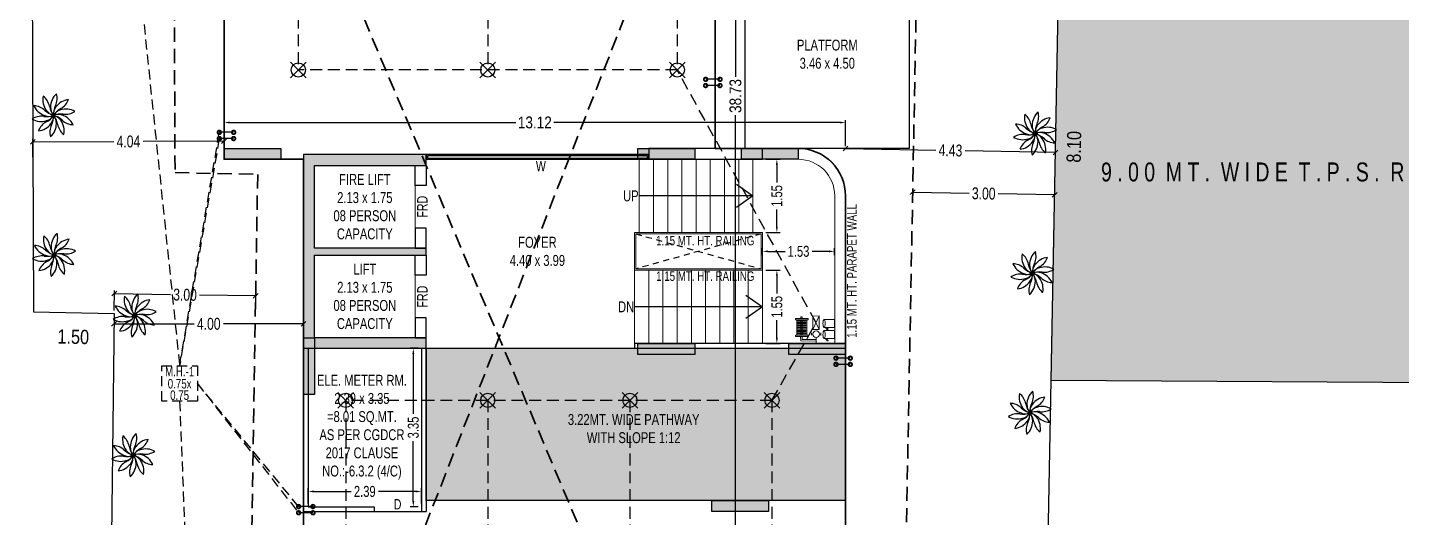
# Model space of a CAD drawing. Header units: millimetres. Extents: x 49 to 419, y 19 to 121.
# Drawn here: x 63.81 to 92.82, y 63.04 to 73.39 of the extents above; entities that cross this region are included whole.
import ezdxf
from ezdxf.enums import TextEntityAlignment as Align

# ---------------------------------------------------------------- set-up
doc = ezdxf.new("R2010")
doc.units = ezdxf.units.MM
doc.header["$MEASUREMENT"] = 0
doc.header["$PDMODE"] = 32
doc.header["$PDSIZE"] = 0.3
doc.linetypes.add('CONTINOUS', pattern=[0])
doc.linetypes.add('HIDDEN', pattern=[0.375, 0.25, -0.125])
for name, color, linetype, lineweight in [('A_BUILT UP', 1, 'Continuous', 35), ('A_DIM', 7, 'Continuous', 25), ('A_DOOR', 34, 'Continuous', 20), ('A_DRAINGE', 1, 'Continuous', 40), ('A_FIRE SYSTEM', 1, 'HIDDEN', 25), ('F.P.LINE', 1, 'Continuous', 30), ('g-ele-01', 7, 'Continuous', 9), ('g-ele-03', 147, 'Continuous', 5), ('g-ele02', 4, 'Continuous', 9), ('g-r.c.c', 5, 'Continuous', 30), ('g-sol250', 250, 'Continuous', 9)]:
    doc.layers.add(name, color=color, linetype=linetype, lineweight=lineweight)
for name, color, linetype in [('A_DUCT', 2, 'HIDDEN'), ('A_MARGIN', 7, 'Continuous'), ('A_RAMP', 7, 'Continuous'), ('A_ROAD', 73, 'Continuous'), ('A_STAIR', 144, 'Continuous'), ('A_TEXT', 7, 'Continuous'), ('A_TEXT C.', 7, 'Continuous'), ('A_Text D&W', 7, 'Continuous'), ('A_TREE', 3, 'Continuous'), ('A_Wall', 7, 'Continuous'), ('A_WINDOW', 5, 'Continuous'), ('COLUM HATCH_BSE', 25, 'Continuous'), ('COLUMN_BSE', 6, 'Continuous'), ('K DIM IN TO IN', 7, 'Continuous')]:
    doc.layers.add(name, color=color, linetype=linetype)
doc.styles.add('AAAAA', font='arial.ttf', dxfattribs={"width": 0.7})
doc.styles.add('AAL', font='simplex.shx')
doc.styles.add('Dinesh', font='swisscl.ttf')
doc.styles.add('ROMAND', font='swissc.ttf')
doc.styles.add('SWISS', font='swisscl.ttf')
doc.dimstyles.new('Dim', dxfattribs={"dimtxt": 0.21, "dimasz": 0.1, "dimexe": 0.0625, "dimexo": 0.0625, "dimgap": 9e-05, "dimtad": 0, "dimtoh": 1, "dimzin": 0, "dimdsep": 46, "dimtxsty": 'Dinesh', "dimcen": 0, "dimclrd": 256, "dimclre": 256, "dimclrt": 256, "dimadec": 0, "dimazin": 0, "dimtfac": 1, "dimtofl": 0, "dimtmove": 0, "dimatfit": 3, "dimfxl": 0, "dimtolj": 1, "dimtzin": 0, "dimlwd": -1, "dimarcsym": 1})
doc.dimstyles.new('GP', dxfattribs={"dimtxt": 0.23, "dimasz": 0.125, "dimexe": 0.025, "dimexo": 0.1, "dimgap": 0.05, "dimtad": 0, "dimzin": 0, "dimdsep": 46, "dimtxsty": 'AAL', "dimblk": 'ARCHTICK', "dimcen": -90, "dimdle": 0.025, "dimse1": 1, "dimse2": 1, "dimclrd": 256, "dimclre": 256, "dimclrt": 256, "dimazin": 0, "dimtfac": 1, "dimtix": 1, "dimtmove": 2, "dimatfit": 1, "dimfxl": 0.18, "dimtolj": 1, "dimtzin": 0, "dimlwd": -1, "dimlwe": -1, "dimarcsym": 2})
doc.dimstyles.new('PARKING', dxfattribs={"dimtxt": 0.5, "dimasz": 0.12, "dimexe": 0.1, "dimexo": 0, "dimgap": 0.1, "dimtad": 0, "dimzin": 0, "dimdsep": 46, "dimtxsty": 'AAAAA', "dimblk1": 'OBLIQUE', "dimblk2": 'OBLIQUE', "dimsah": 1, "dimcen": 0, "dimdle": 0.1, "dimse1": 1, "dimse2": 1, "dimsd1": 1, "dimsd2": 1, "dimclrd": 7, "dimclre": 7, "dimclrt": 7, "dimadec": 0, "dimazin": 0, "dimtfac": 1, "dimtix": 1, "dimtofl": 0, "dimtmove": 2, "dimatfit": 3, "dimldrblk": 'OBLIQUE', "dimfxl": 0.1, "dimtolj": 1, "dimtzin": 0, "dimarcsym": 0})
doc.dimstyles.new('S-100', dxfattribs={"dimtxt": 0.23, "dimasz": 0.12, "dimexe": 0.1, "dimexo": 0, "dimgap": 0.1, "dimtad": 0, "dimzin": 0, "dimdsep": 46, "dimtxsty": 'ROMAND', "dimblk1": 'OBLIQUE', "dimblk2": 'OBLIQUE', "dimsah": 1, "dimcen": 0, "dimdle": 0.1, "dimclrd": 7, "dimclre": 7, "dimclrt": 7, "dimadec": 0, "dimazin": 0, "dimtfac": 1, "dimtix": 1, "dimtofl": 0, "dimtmove": 2, "dimatfit": 3, "dimldrblk": 'OBLIQUE', "dimfxl": 0.1, "dimtolj": 1, "dimtzin": 0, "dimarcsym": 0})

# ---------------------------------------------------------------- blocks, each defined once
blk = doc.blocks.new('*D298')
at = {"layer": 'A_DIM', "transparency": 16777216}
for p, q in [((0, -15.468), (0, -14.921)), ((13.12, -15.468), (13.12, -14.921))]:
    blk.add_line(p, q, dxfattribs=at)
at = {"layer": 'A_DIM', "color": 7, "linetype": 'Continuous', "transparency": 16777216}
for p, q in [((0.12, -14.971), (6.158, -14.971)), ((13, -14.971), (6.962, -14.971))]:
    blk.add_line(p, q, dxfattribs=at)
at = {"layer": 'A_DIM', "color": 7, "transparency": 16777216}
for points in [[(0.12, -14.951), (0.12, -14.991), (0, -14.971)], [(13, -14.951), (13, -14.991), (13.12, -14.971)]]:
    blk.add_solid(points, dxfattribs=at)
at = {"layer": 'Defpoints', "color": 0, "transparency": 16777216}
for p in [(0, -14.971), (0, -15.518), (13.12, -15.518)]:
    blk.add_point(p, dxfattribs=at)
at = {"layer": 'A_DIM', "color": 7, "transparency": 16777216, "insert": (6.56, -14.971), "char_height": 0.25, "attachment_point": 5, "style": 'ROMAND'}
blk.add_mtext('\\A1;13.12', dxfattribs=at)
blk = doc.blocks.new('*D299')
at = {"layer": 'A_DIM', "transparency": 16777216}
for p, q in [((10.418, 0), (10.847, 0)), ((11.297, -38.733), (10.747, -38.733))]:
    blk.add_line(p, q, dxfattribs=at)
at = {"layer": 'A_DIM', "color": 7, "linetype": 'Continuous', "transparency": 16777216}
for p, q in [((10.797, -0.12), (10.797, -14.003)), ((10.797, -38.613), (10.797, -14.819))]:
    blk.add_line(p, q, dxfattribs=at)
at = {"layer": 'A_DIM', "color": 7, "transparency": 16777216}
for points in [[(10.777, -0.12), (10.817, -0.12), (10.797, 0)], [(10.777, -38.613), (10.817, -38.613), (10.797, -38.733)]]:
    blk.add_solid(points, dxfattribs=at)
at = {"layer": 'Defpoints', "color": 0, "transparency": 16777216}
for p in [(10.368, 0), (10.797, -38.733), (13.12, -38.733)]:
    blk.add_point(p, dxfattribs=at)
at = {"layer": 'A_DIM', "color": 7, "transparency": 16777216, "insert": (10.797, -14.411), "char_height": 0.25, "attachment_point": 5, "rotation": 90, "style": 'ROMAND'}
blk.add_mtext('\\A1;38.73', dxfattribs=at)
blk = doc.blocks.new('A$C43F9707E')
at = {"layer": 'A_FIRE SYSTEM', "linetype": 'CONTINOUS'}
for p, q in [((0.165, -0.165), (-0.165, 0.165)), ((-0.165, -0.165), (0.165, 0.165))]:
    blk.add_line(p, q, dxfattribs=at)
blk.add_circle((0, 0), 0.15, dxfattribs=at)
blk = doc.blocks.new('A$C2EEB2833')
at = {"layer": 'A_FIRE SYSTEM'}
for p, q in [((-10.931, 17.342), (-10.931, 5.342)), ((-6.931, 17.342), (-6.931, 5.342)), ((-2.931, 17.342), (-2.931, 5.342)), ((-2.931, 5.342), (-10.931, 5.342)), ((0, 0), (-2.931, 5.342)), ((-0.931, -1.638), (0, 0)), ((-0.931, -1.638), (-9.931, -1.638)), ((-9.931, -1.638), (-9.931, -13.638)), ((-6.931, -1.638), (-6.931, -13.638)), ((-3.931, -1.638), (-3.931, -16.638)), ((-0.931, -1.638), (-0.931, -16.638))]:
    blk.add_line(p, q, dxfattribs=at)
for p in [(-10.931, 5.342), (-6.931, 5.342), (-2.931, 5.342), (-9.931, -1.638), (-6.931, -1.638), (-3.931, -1.638), (-0.931, -1.638)]:
    blk.add_blockref('A$C43F9707E', p, dxfattribs=at)
blk = doc.blocks.new('*D300')
at = {"layer": 'A_STAIR', "color": 7, "lineweight": -2, "transparency": 16777216}
for p, q in [((11.435, -18.089), (11.74, -18.089)), ((11.67, -18.209), (11.67, -18.58)), ((11.67, -19.519), (11.67, -19.148)), ((11.435, -19.639), (11.74, -19.639))]:
    blk.add_line(p, q, dxfattribs=at)
at = {"layer": 'A_STAIR', "color": 7, "transparency": 16777216}
for points in [[(11.65, -18.209), (11.69, -18.209), (11.67, -18.089)], [(11.65, -19.519), (11.69, -19.519), (11.67, -19.639)]]:
    blk.add_solid(points, dxfattribs=at)
at = {"layer": 'Defpoints', "color": 0, "transparency": 16777216}
for p in [(11.365, -18.089), (11.365, -19.639), (11.67, -19.639)]:
    blk.add_point(p, dxfattribs=at)
at = {"layer": 'A_STAIR', "color": 7, "transparency": 16777216, "insert": (11.67, -18.864), "char_height": 0.23, "attachment_point": 5, "rotation": 90, "style": 'Dinesh'}
blk.add_mtext('\\A1;1.55', dxfattribs=at)
blk = doc.blocks.new('_OBLIQUE')
at = {"color": 0, "linetype": 'ByBlock'}
blk.add_line((-0.5, -0.5), (0.5, 0.5), dxfattribs=at)
blk = doc.blocks.new('*D301')
at = {"layer": 'A_STAIR', "color": 7, "lineweight": -2, "transparency": 16777216}
for p, q in [((11.435, -15.748), (11.74, -15.748)), ((11.67, -15.868), (11.67, -16.238)), ((11.67, -17.177), (11.67, -16.807)), ((11.435, -17.297), (11.74, -17.297))]:
    blk.add_line(p, q, dxfattribs=at)
at = {"layer": 'A_STAIR', "color": 7, "transparency": 16777216}
for points in [[(11.65, -15.868), (11.69, -15.868), (11.67, -15.748)], [(11.65, -17.177), (11.69, -17.177), (11.67, -17.297)]]:
    blk.add_solid(points, dxfattribs=at)
at = {"layer": 'Defpoints', "color": 0, "transparency": 16777216}
for p in [(11.365, -15.748), (11.67, -15.748), (11.365, -17.297, 0)]:
    blk.add_point(p, dxfattribs=at)
at = {"layer": 'A_STAIR', "color": 7, "transparency": 16777216, "insert": (11.67, -16.523), "char_height": 0.23, "attachment_point": 5, "rotation": 90, "style": 'Dinesh'}
blk.add_mtext('\\A1;1.55', dxfattribs=at)
blk = doc.blocks.new('*D302')
at = {"layer": 'A_STAIR', "color": 7, "lineweight": -2, "transparency": 16777216}
for p, q in [((11.365, -17.773), (11.365, -17.623)), ((11.485, -17.693), (11.843, -17.693)), ((12.77, -17.693), (12.412, -17.693)), ((12.89, -17.773), (12.89, -17.623))]:
    blk.add_line(p, q, dxfattribs=at)
at = {"layer": 'A_STAIR', "color": 7, "transparency": 16777216}
for points in [[(11.485, -17.673), (11.485, -17.713), (11.365, -17.693)], [(12.77, -17.673), (12.77, -17.713), (12.89, -17.693)]]:
    blk.add_solid(points, dxfattribs=at)
at = {"layer": 'Defpoints', "color": 0, "transparency": 16777216}
for p in [(11.365, -17.693), (11.365, -17.843), (12.89, -17.843, 0)]:
    blk.add_point(p, dxfattribs=at)
at = {"layer": 'A_STAIR', "color": 7, "transparency": 16777216, "insert": (12.127, -17.693), "char_height": 0.23, "attachment_point": 5, "style": 'Dinesh'}
blk.add_mtext('\\A1;1.53', dxfattribs=at)
blk = doc.blocks.new('A$C601668E3')
at = {"layer": 'A_FIRE SYSTEM', "color": 1, "linetype": 'CONTINOUS', "lineweight": 13}
for p, q in [((0, 0), (0.002, -0.126)), ((-0.166, -0.108), (-0.388, -0.112)), ((-0.388, -0.112), (-0.385, -0.278)), ((-0.163, -0.274), (-0.385, -0.278)), ((-0.229, -0.109), (-0.255, -0.071)), ((-0.197, -0.108), (-0.231, -0.058)), ((-0.097, -0.225), (-0.097, -0.174)), ((-0.066, -0.197), (-0.097, -0.198)), ((0.001, -0.052), (0.328, -0.047)), ((0.295, -0.076), (0.001, -0.081)), ((0.073, -0.195), (0.104, -0.194)), ((0.104, -0.222), (0.103, -0.171)), ((0.172, -0.146), (0.44, -0.142)), ((0.173, -0.175), (0.172, -0.146)), ((0.44, -0.17), (0.173, -0.175)), ((0.199, -0.175), (0.204, -0.498)), ((0.204, -0.498), (0.199, -0.175)), ((0.396, -0.196), (0.221, -0.2)), ((0.221, -0.2), (0.221, -0.205)), ((0.221, -0.205), (0.396, -0.202)), ((0.397, -0.23), (0.222, -0.233)), ((0.222, -0.233), (0.222, -0.239)), ((0.222, -0.239), (0.397, -0.236)), ((0.398, -0.264), (0.222, -0.267)), ((0.222, -0.267), (0.222, -0.273)), ((0.222, -0.273), (0.398, -0.27)), ((0.297, -0.144), (0.295, -0.076)), ((0.303, -0.497), (0.297, -0.173)), ((0.328, -0.047), (0.33, -0.143)), ((0.33, -0.172), (0.336, -0.496)), ((0.396, -0.202), (0.396, -0.196)), ((0.397, -0.236), (0.397, -0.23)), ((0.398, -0.27), (0.398, -0.264)), ((0.414, -0.171), (0.42, -0.494)), ((0.44, -0.142), (0.44, -0.17)), ((-0.162, -0.344), (-0.384, -0.347)), ((-0.384, -0.347), (-0.381, -0.513)), ((-0.159, -0.51), (-0.381, -0.513)), ((-0.225, -0.345), (-0.251, -0.307)), ((-0.192, -0.344), (-0.227, -0.294)), ((-0.058, -0.294), (0.073, -0.292)), ((-0.058, -0.294), (0.078, -0.579)), ((-0.053, -0.582), (-0.058, -0.294)), ((-0.053, -0.582), (0.073, -0.292)), ((0.078, -0.579), (-0.053, -0.582)), ((0.073, -0.292), (0.078, -0.579)), ((0.446, -0.494), (0.178, -0.499)), ((0.178, -0.499), (0.179, -0.528)), ((0.179, -0.528), (0.446, -0.523)), ((0.398, -0.298), (0.223, -0.301)), ((0.223, -0.301), (0.223, -0.306)), ((0.223, -0.306), (0.398, -0.303)), ((0.399, -0.332), (0.223, -0.335)), ((0.223, -0.335), (0.224, -0.34)), ((0.224, -0.34), (0.399, -0.337)), ((0.399, -0.365), (0.224, -0.368)), ((0.224, -0.368), (0.224, -0.374)), ((0.224, -0.374), (0.399, -0.371)), ((0.4, -0.399), (0.225, -0.402)), ((0.225, -0.402), (0.225, -0.408)), ((0.225, -0.408), (0.4, -0.405)), ((0.4, -0.433), (0.225, -0.436)), ((0.225, -0.436), (0.225, -0.442)), ((0.225, -0.442), (0.401, -0.439)), ((0.401, -0.467), (0.226, -0.47)), ((0.226, -0.47), (0.226, -0.475)), ((0.226, -0.475), (0.401, -0.472)), ((0.304, -0.556), (0.303, -0.525)), ((0.337, -0.556), (0.304, -0.556)), ((0.336, -0.525), (0.337, -0.556)), ((0.398, -0.303), (0.398, -0.298)), ((0.399, -0.337), (0.399, -0.332)), ((0.399, -0.371), (0.399, -0.365)), ((0.4, -0.405), (0.4, -0.399)), ((0.401, -0.439), (0.4, -0.433)), ((0.401, -0.472), (0.401, -0.467)), ((0.446, -0.494), (0.446, -0.523))]:
    blk.add_line(p, q, dxfattribs=at)
for centre, major_axis, ratio, start_param, end_param in [((-0.229, -0.089), (0.0218, 0.0226), 1, 0.810661, 1.722002), ((-0.165, -0.191), (-0.0014, 0.083), 0.29661, 1.570796327641413, 7.853981634820997), ((0.003, -0.196), (0.0485, 0.0502), 1, 3.926991, 10.210176), ((-0.225, -0.325), (0.0226, -0.0218), 1, 2.381457, 3.292798), ((-0.161, -0.427), (-0.0014, 0.083), 0.29661, 1.570796327641413, 7.853981634820997)]:
    blk.add_ellipse(centre, major_axis=major_axis, ratio=ratio, start_param=start_param, end_param=end_param, dxfattribs=at)
blk = doc.blocks.new('A$C57750670')
at = {"layer": 'A_DRAINGE', "lineweight": -3, "ltscale": 0.5}
for p, q in [((0.151, 0.132), (-0.151, 0.132)), ((0.151, 0), (-0.151, 0))]:
    blk.add_line(p, q, dxfattribs=at)
at = {"layer": 'A_DRAINGE', "lineweight": -3, "const_width": 0.0381}
for points in [[(-0.151, 0.094, -1), (-0.151, 0.17, -1)], [(-0.151, -0.038, -1), (-0.151, 0.038, -1)], [(0.151, 0.094, 1), (0.151, 0.17, 1)], [(0.151, -0.038, 1), (0.151, 0.038, 1)]]:
    blk.add_lwpolyline(points, format="xyb", close=True, dxfattribs=at)
blk = doc.blocks.new('*D89')
at = {"layer": 'A_MARGIN', "transparency": 16777216}
for p, q in [((81.077, 70.839), (82.985, 70.802)), ((85.511, 70.754), (83.604, 70.791))]:
    blk.add_line(p, q, dxfattribs=at)
at = {"layer": 'Defpoints', "color": 0, "transparency": 16777216}
for p in [(81.077, 70.839), (85.511, 70.754), (85.511, 70.754)]:
    blk.add_point(p, dxfattribs=at)
at = {"layer": 'A_MARGIN', "transparency": 16777216, "xscale": 0.1, "yscale": 0.1, "zscale": 0.1}
for p, rotation in [((81.077, 70.839), 178.9122083500554), ((85.511, 70.754), 358.9122083500554)]:
    blk.add_blockref('_OBLIQUE', p, dxfattribs=dict(at, rotation=rotation))
at = {"layer": 'A_MARGIN', "transparency": 16777216, "insert": (83.294, 70.797), "char_height": 0.25, "attachment_point": 5, "rotation": 358.9122, "style": 'Dinesh'}
blk.add_mtext('\\A1;4.43', dxfattribs=at)
blk = doc.blocks.new('*D95')
at = {"layer": 'A_MARGIN', "lineweight": -2, "transparency": 16777216}
for p, q in [((65.634, 67.292), (65.634, 67.07)), ((69.633, 67.291), (69.633, 67.07))]:
    blk.add_line(p, q, dxfattribs=at)
at = {"layer": 'A_MARGIN', "transparency": 16777216}
for p, q in [((65.634, 67.133), (67.324, 67.132)), ((69.633, 67.132), (67.943, 67.132))]:
    blk.add_line(p, q, dxfattribs=at)
at = {"layer": 'Defpoints', "color": 0, "transparency": 16777216}
for p in [(65.634, 67.354), (69.633, 67.354), (69.633, 67.132)]:
    blk.add_point(p, dxfattribs=at)
at = {"layer": 'A_MARGIN', "transparency": 16777216, "xscale": 0.1, "yscale": 0.1, "zscale": 0.1}
for p, rotation in [((65.634, 67.133), 179.9968255016667), ((69.633, 67.132), 359.9968255016667)]:
    blk.add_blockref('_OBLIQUE', p, dxfattribs=dict(at, rotation=rotation))
at = {"layer": 'A_MARGIN', "transparency": 16777216, "insert": (67.634, 67.132), "char_height": 0.25, "attachment_point": 5, "rotation": 359.9968, "style": 'Dinesh'}
blk.add_mtext('\\A1;4.00', dxfattribs=at)
blk = doc.blocks.new('*D96')
at = {"layer": 'A_MARGIN', "lineweight": -2, "transparency": 16777216}
for p, q in [((63.921, 70.654), (63.919, 71.038)), ((67.957, 70.671), (67.956, 71.056))]:
    blk.add_line(p, q, dxfattribs=at)
at = {"layer": 'A_MARGIN', "transparency": 16777216}
for p, q in [((63.92, 70.976), (65.627, 70.983)), ((67.956, 70.993), (66.248, 70.986))]:
    blk.add_line(p, q, dxfattribs=at)
at = {"layer": 'Defpoints', "color": 0, "transparency": 16777216}
for p in [(63.92, 70.976), (63.921, 70.591), (67.958, 70.609)]:
    blk.add_point(p, dxfattribs=at)
at = {"layer": 'A_MARGIN', "transparency": 16777216, "xscale": 0.1, "yscale": 0.1, "zscale": 0.1}
for p, rotation in [((63.92, 70.976), 180.2497674445656), ((67.956, 70.993), 0.2497674445656095)]:
    blk.add_blockref('_OBLIQUE', p, dxfattribs=dict(at, rotation=rotation))
at = {"layer": 'A_MARGIN', "transparency": 16777216, "insert": (65.938, 70.984), "char_height": 0.25, "attachment_point": 5, "rotation": 0.2498, "style": 'Dinesh'}
blk.add_mtext('\\A1;4.04', dxfattribs=at)
blk = doc.blocks.new('*D105')
at = {"layer": 'Defpoints', "color": 0, "transparency": 16777216}
for p in [(63.345, 90.957), (63.807, 90.959), (63.935, 67.389)]:
    blk.add_point(p, dxfattribs=at)
at = {"layer": 'K DIM IN TO IN', "color": 7, "lineweight": -3, "transparency": 16777216, "insert": (63.409, 79.172), "char_height": 0.3, "attachment_point": 5, "rotation": 90.3109, "style": 'ROMAND'}
blk.add_mtext('\\A1;23.90', dxfattribs=at)
blk = doc.blocks.new('*D106')
at = {"layer": 'Defpoints', "color": 0, "transparency": 16777216}
for p in [(63.935, 67.389), (65.634, 67.354), (65.623, 66.841)]:
    blk.add_point(p, dxfattribs=at)
at = {"layer": 'K DIM IN TO IN', "color": 7, "lineweight": -3, "transparency": 16777216, "insert": (64.774, 66.859), "char_height": 0.3, "attachment_point": 5, "rotation": 358.8047, "style": 'ROMAND'}
blk.add_mtext('\\A1;1.50', dxfattribs=at)
blk = doc.blocks.new('*D107')
at = {"layer": 'Defpoints', "color": 0, "transparency": 16777216}
for p in [(65.634, 67.354), (64.825, 47.92), (65.261, 47.911)]:
    blk.add_point(p, dxfattribs=at)
at = {"layer": 'K DIM IN TO IN', "color": 7, "lineweight": -3, "transparency": 16777216, "insert": (65.012, 57.641), "char_height": 0.3, "attachment_point": 5, "rotation": 88.9001, "style": 'ROMAND'}
blk.add_mtext('\\A1;19.50', dxfattribs=at)
blk = doc.blocks.new('*D109')
at = {"layer": 'Defpoints', "color": 0, "transparency": 16777216}
for p in [(85.437, 66.831), (85.825, 66.826), (85.046, 39.378)]:
    blk.add_point(p, dxfattribs=at)
at = {"layer": 'K DIM IN TO IN', "color": 7, "lineweight": -3, "transparency": 16777216, "insert": (85.63, 53.099), "char_height": 0.3, "attachment_point": 5, "rotation": 89.1846, "style": 'ROMAND'}
blk.add_mtext('\\A1;27.65', dxfattribs=at)
blk = doc.blocks.new('TR1')
at = {"layer": 'A_TREE', "color": 3}
for centre, major_axis, ratio, start_param, end_param in [((0.164, 0.331), (-0.275, 0.275), 1, 0.593429, 1.408456), ((-0.437, 0.125), (0.252, 0.252), 1, 5.678939, 6.405426), ((0.327, 0.171), (0.275, 0.275), 1, 1.535907, 2.350934), ((-0.28, 0.358), (-0.252, 0.252), 1, 3.479825, 4.206311), ((0.366, -0.054), (-0.275, 0.275), 1, -0.663208, 0.151819), ((-0.016, 0.454), (-0.252, 0.252), 1, 2.851506, 3.577993), ((-0.062, 0.364), (-0.275, 0.275), 1, 1.221748, 2.036774), ((-0.427, -0.156), (0.252, 0.252), 1, 0.024073, 0.750559), ((-0.159, 0.459), (-0.057, 0.486), 0.873487, 2.895567, 3.387619), ((-0.097, 0.171), (-0.139, 0.139), 1, 1.897512, 2.87092), ((0.141, 0.465), (0.343, 0.343), 1, 3.19977, 3.631619), ((-0.398, 0.278), (-0.333, 0.36), 0.832217, 2.883887, 3.399298), ((0.022, 0.196), (-0.186, 0.128), 0.843066, 1.151175, 1.990417), ((-0.179, 0.082), (0.139, 0.139), 1, 4.096627, 5.070035), ((0.387, 0.293), (-0.343, 0.343), 1, 1.000655, 1.432504), ((0.133, 0.145), (-0.076, 0.213), 0.843066, 1.151175, 1.990418), ((-0.193, -0.039), (0.062, 0.212), 0.867457, 4.282055, 5.142723), ((-0.485, -0.009), (-0.343, 0.343), 1, 3.513929, 3.945778), ((0.193, 0.039), (0.062, 0.212), 0.867457, 1.140463, 2.00113), ((0.485, 0.009), (-0.343, 0.343), 1, 0.372336, 0.804186), ((0.398, -0.278), (-0.343, 0.343), 1, -0.255982, 0.175867), ((0.179, -0.082), (0.17, 0.131), 0.894922, 1.128525, 2.013068), ((0.159, -0.459), (0.343, 0.343), 1, 0.686496, 1.118345), ((0.097, -0.171), (0.226, 0.006), 0.843066, 1.151175, 1.990417), ((-0.141, -0.465), (0.343, 0.343), 1, 0.058177, 0.490026), ((-0.387, -0.293), (0.343, 0.343), 1, 5.713044, 6.144893), ((-0.022, -0.196), (-0.186, 0.128), 0.843066, 4.292768, 5.13201), ((-0.133, -0.145), (-0.076, 0.213), 0.843066, 4.292768, 5.13201), ((0.264, -0.258), (-0.275, 0.275), 1, -1.291527, -0.4765), ((0.062, -0.364), (-0.275, 0.275), 1, 4.36334, 5.178367), ((0.254, 0.377), (0.252, 0.252), 1, 3.793984, 4.52047), ((-0.254, -0.377), (-0.252, 0.252), 1, -0.918405, -0.191919), ((-0.264, 0.258), (-0.275, 0.275), 1, 1.850066, 2.665093), ((0.016, -0.454), (0.252, 0.252), 1, 1.28071, 2.007196), ((-0.366, 0.054), (-0.275, 0.275), 1, 2.478385, 3.293411), ((0.28, -0.358), (-0.252, 0.252), 1, 0.338232, 1.064718), ((-0.327, -0.171), (-0.275, 0.275), 1, 3.106703, 3.92173), ((0.437, -0.125), (-0.252, 0.252), 1, 0.96655, 1.693037), ((-0.164, -0.331), (-0.275, 0.275), 1, 3.735022, 4.550049), ((0.427, 0.156), (0.252, 0.252), 1, 3.165665, 3.892152)]:
    blk.add_ellipse(centre, major_axis=major_axis, ratio=ratio, start_param=start_param, end_param=end_param, dxfattribs=at)
blk = doc.blocks.new('*D270')
at = {"layer": 'A_STAIR', "color": 7, "lineweight": -2, "transparency": 16777216}
for p, q in [((69.733, 63.338), (69.733, 63.662)), ((69.853, 63.592), (70.641, 63.592)), ((72.003, 63.592), (71.215, 63.592)), ((72.123, 63.338), (72.123, 63.662))]:
    blk.add_line(p, q, dxfattribs=at)
at = {"layer": 'A_STAIR', "color": 7, "transparency": 16777216}
for points in [[(69.853, 63.612), (69.853, 63.572), (69.733, 63.592)], [(72.003, 63.612), (72.003, 63.572), (72.123, 63.592)]]:
    blk.add_solid(points, dxfattribs=at)
at = {"layer": 'Defpoints', "color": 0, "transparency": 16777216}
for p in [(72.123, 63.592), (69.733, 63.268), (72.123, 63.268)]:
    blk.add_point(p, dxfattribs=at)
at = {"layer": 'A_STAIR', "color": 7, "transparency": 16777216, "insert": (70.928, 63.592), "char_height": 0.23, "attachment_point": 5, "style": 'Dinesh'}
blk.add_mtext('\\A1;2.39', dxfattribs=at)
blk = doc.blocks.new('*D271')
at = {"layer": 'A_STAIR', "color": 7, "lineweight": -2, "transparency": 16777216}
for p, q in [((72.053, 66.618), (71.883, 66.618)), ((71.953, 66.498), (71.953, 65.23)), ((71.953, 63.388), (71.953, 64.656)), ((72.053, 63.268), (71.883, 63.268))]:
    blk.add_line(p, q, dxfattribs=at)
at = {"layer": 'A_STAIR', "color": 7, "transparency": 16777216}
for points in [[(71.933, 66.498), (71.973, 66.498), (71.953, 66.618)], [(71.933, 63.388), (71.973, 63.388), (71.953, 63.268)]]:
    blk.add_solid(points, dxfattribs=at)
at = {"layer": 'Defpoints', "color": 0, "transparency": 16777216}
for p in [(71.953, 66.618), (72.123, 66.618, -0.001), (72.123, 63.268)]:
    blk.add_point(p, dxfattribs=at)
at = {"layer": 'A_STAIR', "color": 7, "transparency": 16777216, "insert": (71.953, 64.943), "char_height": 0.23, "attachment_point": 5, "rotation": 90, "style": 'Dinesh'}
blk.add_mtext('\\A1;3.35', dxfattribs=at)
blk = doc.blocks.new('*D273')
at = {"layer": 'Defpoints', "color": 0, "transparency": 16777216}
for p in [(85.59, 74.93), (85.979, 74.922), (85.437, 66.831)]:
    blk.add_point(p, dxfattribs=at)
at = {"layer": 'K DIM IN TO IN', "color": 7, "lineweight": -3, "transparency": 16777216, "insert": (85.902, 70.873), "char_height": 0.3, "attachment_point": 5, "rotation": 88.9122, "style": 'ROMAND'}
blk.add_mtext('\\A1;8.10', dxfattribs=at)
blk = doc.blocks.new('*D354')
at = {"layer": 'A_MARGIN', "lineweight": -2, "transparency": 16777216}
for p, q in [((65.635, 67.417), (65.642, 67.834)), ((68.619, 67.367), (68.626, 67.784))]:
    blk.add_line(p, q, dxfattribs=at)
at = {"layer": 'A_MARGIN', "transparency": 16777216}
for p, q in [((65.641, 67.771), (66.825, 67.751)), ((68.625, 67.722), (67.441, 67.741))]:
    blk.add_line(p, q, dxfattribs=at)
at = {"layer": 'Defpoints', "color": 0, "transparency": 16777216}
for p in [(68.625, 67.722), (65.634, 67.354), (68.618, 67.305)]:
    blk.add_point(p, dxfattribs=at)
at = {"layer": 'A_MARGIN', "transparency": 16777216, "xscale": 0.1, "yscale": 0.1, "zscale": 0.1}
for p, rotation in [((65.641, 67.771), 179.0499663573268), ((68.625, 67.722), 359.0499663573269)]:
    blk.add_blockref('_OBLIQUE', p, dxfattribs=dict(at, rotation=rotation))
at = {"layer": 'A_MARGIN', "transparency": 16777216, "insert": (67.133, 67.746), "char_height": 0.25, "attachment_point": 5, "rotation": 359.05, "style": 'Dinesh'}
blk.add_mtext('\\A1;3.00', dxfattribs=at)
blk = doc.blocks.new('*D355')
at = {"layer": 'A_MARGIN', "transparency": 16777216}
for p, q in [((82.496, 69.913), (83.687, 69.891)), ((85.494, 69.856), (84.303, 69.879))]:
    blk.add_line(p, q, dxfattribs=at)
at = {"layer": 'Defpoints', "color": 0, "transparency": 16777216}
for p in [(82.496, 69.913), (85.494, 69.856), (85.494, 69.856)]:
    blk.add_point(p, dxfattribs=at)
at = {"layer": 'A_MARGIN', "transparency": 16777216, "xscale": 0.1, "yscale": 0.1, "zscale": 0.1}
for p, rotation in [((82.496, 69.913), 178.9122083500553), ((85.494, 69.856), 358.9122083500552)]:
    blk.add_blockref('_OBLIQUE', p, dxfattribs=dict(at, rotation=rotation))
at = {"layer": 'A_MARGIN', "transparency": 16777216, "insert": (83.995, 69.885), "char_height": 0.25, "attachment_point": 5, "rotation": 358.9122, "style": 'Dinesh'}
blk.add_mtext('\\A1;3.00', dxfattribs=at)
blk = doc.blocks.new('A$C71DB458C')
at = {"layer": 'A_ROAD'}
h = blk.add_hatch(color=256, dxfattribs=at)
h.dxf.hatch_style = 1
h.paths.add_polyline_path([(13.12, -22.959), (4.266, -22.959), (4.266, -19.739), (13.12, -19.739)])
at = {"layer": 'COLUM HATCH_BSE'}
h = blk.add_hatch(color=7, dxfattribs=at)
h.dxf.hatch_style = 1
h.paths.add_polyline_path([(1.2, -15.518), (1.2, -15.748), (0, -15.748), (0, -15.518)])
h = blk.add_hatch(color=7, dxfattribs=at)
h.dxf.hatch_style = 1
h.paths.add_polyline_path([(9.935, -15.518), (9.935, -15.748), (8.735, -15.748), (8.735, -15.518)])
h = blk.add_hatch(color=7, dxfattribs=at)
h.dxf.hatch_style = 1
h.paths.add_polyline_path([(12.121, -15.518), (12.121, -15.748), (10.921, -15.748), (10.921, -15.518)])
h = blk.add_hatch(color=7, dxfattribs=at)
h.dxf.hatch_style = 1
h.paths.add_polyline_path([(1.906, -20.718), (1.676, -20.718), (1.676, -19.638), (1.906, -19.638)])
h = blk.add_hatch(color=7, dxfattribs=at)
h.dxf.hatch_style = 1
h.paths.add_polyline_path([(9.935, -19.639), (9.935, -19.869), (8.735, -19.869), (8.735, -19.639)])
h = blk.add_hatch(color=7, dxfattribs=at)
h.dxf.hatch_style = 1
h.paths.add_polyline_path([(13.12, -19.639), (13.12, -19.869), (11.92, -19.869), (11.92, -19.639)])
h = blk.add_hatch(color=7, dxfattribs=at)
h.dxf.hatch_style = 1
h.paths.add_polyline_path([(11.495, -22.959), (11.495, -23.189), (10.295, -23.189), (10.295, -22.959)])
at = {"layer": 'g-sol250'}
h = blk.add_hatch(color=7, dxfattribs=at)
h.dxf.hatch_style = 1
h.paths.add_polyline_path([(1.676, -19.739), (4.266, -19.739), (4.266, -19.518), (1.906, -19.518), (1.906, -17.773), (4.266, -17.773), (4.266, -17.623), (1.906, -17.623), (1.906, -15.878), (4.266, -15.878), (4.266, -15.648), (1.676, -15.648)])
at = {"layer": 'A_BUILT UP'}
blk.add_lwpolyline([(10.368, 0), (0, 0), (0, -15.748), (1.676, -15.748), (1.675, -33.797), (13.12, -38.733), (13.12, -16.518, 0.414214), (12.12, -15.518), (10.368, -15.518)], format="xyb", close=True, dxfattribs=at)
at = {"layer": 'A_DOOR', "color": 7}
for p, q in [((4.036, -17.2), (4.036, -16.3)), ((4.036, -18.199), (4.036, -19.099))]:
    blk.add_line(p, q, dxfattribs=at)
at = {"layer": 'A_DUCT', "color": 7, "ltscale": 0.5, "elevation": 0}
for points in [[(11.34, -17.322), (8.69, -18.064)], [(8.69, -17.322), (11.34, -18.064)]]:
    blk.add_lwpolyline(points, dxfattribs=at)
at = {"layer": 'A_ROAD', "color": 7}
blk.add_lwpolyline([(13.12, -22.959), (4.266, -22.959), (4.266, -19.739), (13.12, -19.739)], close=True, dxfattribs=at)
at = {"layer": 'A_STAIR', "color": 7}
for p, q in [((4.266, -19.739), (8.965, -19.739)), ((3.166, -23.189), (4.166, -23.189))]:
    blk.add_line(p, q, dxfattribs=at)
at = {"layer": 'A_Wall', "color": 7}
for p, q in [((1.675, -19.739), (1.675, -23.189)), ((1.775, -19.739), (1.775, -23.089)), ((4.166, -19.739), (4.166, -23.189)), ((4.266, -19.739), (4.266, -23.189)), ((1.675, -23.189), (3.166, -23.189)), ((1.775, -23.089), (3.166, -23.089)), ((3.166, -23.089), (3.166, -23.189)), ((4.166, -23.189), (4.266, -23.189))]:
    blk.add_line(p, q, dxfattribs=at)
for points in [[(8.965, -15.747), (11.366, -15.748), (11.366, -15.519), (8.965, -15.518)], [(13.12, -19.639), (8.665, -19.639), (8.665, -19.739), (13.12, -19.739)]]:
    blk.add_lwpolyline(points, close=True, dxfattribs=at)
at = {"layer": 'A_WINDOW', "color": 7}
for points in [[(8.965, -15.648), (4.266, -15.648), (4.266, -15.748), (8.965, -15.748)], [(8.94, -15.673), (4.291, -15.673), (4.291, -15.723), (8.94, -15.723)]]:
    blk.add_lwpolyline(points, close=True, dxfattribs=at)
at = {"layer": 'COLUMN_BSE', "color": 7}
for points in [[(1.2, -15.518), (1.2, -15.748), (0, -15.748), (0, -15.518)], [(9.935, -15.518), (9.935, -15.748), (8.735, -15.748), (8.735, -15.518)], [(1.906, -20.718), (1.676, -20.718), (1.676, -19.518), (1.906, -19.518)], [(9.935, -19.639), (9.935, -19.869), (8.735, -19.869), (8.735, -19.639)], [(13.12, -19.639), (13.12, -19.869), (11.92, -19.869), (11.92, -19.639)], [(11.495, -22.959), (11.495, -23.189), (10.295, -23.189), (10.295, -22.959)]]:
    blk.add_lwpolyline(points, close=True, dxfattribs=at)
at = {"layer": 'COLUMN_BSE', "color": 7, "elevation": 0}
blk.add_lwpolyline([(12.121, -15.518), (12.121, -15.748), (10.921, -15.748), (10.921, -15.518)], close=True, dxfattribs=at)
at = {"layer": 'g-ele-01', "color": 7}
for points in [[(12.891, -16.518), (12.891, -19.639)], [(13.121, -16.518), (13.121, -19.639)]]:
    blk.add_lwpolyline(points, dxfattribs=at)
at = {"layer": 'g-ele-01', "elevation": 0}
for points in [[(11.365, -18.089), (11.365, -17.297), (8.665, -17.297), (8.665, -18.089)], [(11.34, -18.064), (11.34, -17.322), (8.69, -17.322), (8.69, -18.064)]]:
    blk.add_lwpolyline(points, close=True, dxfattribs=at)
at = {"layer": 'g-ele-01', "color": 7}
for radius in [1, 0.77]:
    blk.add_arc((12.121, -16.518), radius, 0, 90, dxfattribs=at)
at = {"layer": 'g-ele-03', "color": 7}
for p, q in [((8.665, -19.639, 0), (8.665, -18.089, 0)), ((8.965, -19.639, 0), (8.965, -18.089, 0)), ((9.265, -19.639, 0), (9.265, -18.089, 0)), ((9.565, -19.639, 0), (9.565, -18.089, 0)), ((9.865, -19.639, 0), (9.865, -18.089, 0)), ((10.165, -19.639, 0), (10.165, -18.089, 0)), ((10.465, -19.639, 0), (10.465, -18.089, 0)), ((10.765, -19.639, 0), (10.765, -18.089, 0)), ((11.065, -19.639, 0), (11.065, -18.089, 0)), ((11.365, -19.639, 0), (11.365, -18.089, 0))]:
    blk.add_line(p, q, dxfattribs=at)
at = {"layer": 'g-ele02', "color": 7}
for p, q in [((8.765, -17.297, 0), (8.765, -15.747, 0)), ((9.065, -17.297, 0), (9.065, -15.747, 0)), ((9.365, -17.297, 0), (9.365, -15.747, 0)), ((9.665, -17.297, 0), (9.665, -15.747, 0)), ((9.965, -17.297, 0), (9.965, -15.747, 0)), ((10.265, -17.297, 0), (10.265, -15.747, 0)), ((10.565, -17.297, 0), (10.565, -15.748, 0)), ((10.865, -17.297, 0), (10.865, -15.748, 0)), ((11.165, -17.297, 0), (11.165, -15.748, 0))]:
    blk.add_line(p, q, dxfattribs=at)
at = {"layer": 'g-r.c.c', "color": 7, "elevation": -0.001}
for points in [[(1.676, -19.739), (4.266, -19.739), (4.266, -19.518), (1.906, -19.518), (1.906, -17.773), (4.266, -17.773), (4.266, -17.623), (1.906, -17.623), (1.906, -15.878), (4.266, -15.878), (4.266, -15.648), (1.676, -15.648)], [(4.036, -15.878), (4.266, -15.878), (4.266, -16.3), (4.036, -16.3)], [(4.266, -17.2), (4.036, -17.2), (4.036, -17.623), (4.266, -17.623)], [(4.036, -17.773), (4.266, -17.773), (4.266, -18.199), (4.036, -18.199)], [(4.266, -19.099), (4.036, -19.099), (4.036, -19.518), (4.266, -19.518)]]:
    blk.add_lwpolyline(points, close=True, dxfattribs=at)
at = {"layer": 'A_DRAINGE', "lineweight": -3}
for p in [(10.318, -14.19), (0.05, -15.31), (13.069, -20.081), (1.725, -23.215)]:
    blk.add_blockref('A$C57750670', p, dxfattribs=at)
at = {"layer": 'A_FIRE SYSTEM'}
blk.add_blockref('A$C2EEB2833', (12.498, -19.202), dxfattribs=at)
at = {"layer": 'A_FIRE SYSTEM', "rotation": 179.0042454916269}
blk.add_blockref('A$C601668E3', (12.5, -19.639), dxfattribs=at)
at = {"layer": 'A_TEXT', "char_height": 0.23, "attachment_point": 5, "style": 'SWISS'}
for s, insert, width in [('FIRE LIFT\\P{\\A1;2.13} x {\\A1;1.75}\\P08 PERSON\\PCAPACITY', (2.971, -16.75), 1.35194), ('UP', (8.587, -16.522), 0.3613), ('FOYER\\P{\\A1;4.40} x {\\A1;3.99}', (6.615, -17.694), 1.7186), ('LIFT\\P{\\A1;2.13} x {\\A1;1.75}\\P08 PERSON\\PCAPACITY', (2.971, -18.645), 1.35194), ('DN', (8.487, -18.864), 0.3613), ('3.22MT. WIDE PATHWAY\\PWITH SLOPE 1:12', (8.647, -21.438), 5.57569)]:
    blk.add_mtext(s, dxfattribs=dict(at, insert=insert, width=width))
at = {"layer": 'A_TEXT C.', "insert": (13.254, -18.107), "char_height": 0.2, "width": 3.04326, "attachment_point": 5, "rotation": 90, "style": 'SWISS'}
blk.add_mtext('1.15 MT. HT. PARAPET WALL', dxfattribs=at)
at = {"layer": 'A_TEXT C.', "char_height": 0.2, "width": 2.61648, "attachment_point": 5, "style": 'SWISS'}
for insert in [(10.159, -17.467), (10.159, -18.217)]:
    blk.add_mtext('1.15 MT. HT. RAILING', dxfattribs=dict(at, insert=insert))
at = {"layer": 'A_Text D&W', "char_height": 0.22, "width": 0.36863, "attachment_point": 5, "style": 'SWISS'}
for s, insert in [('W', (6.688, -15.891)), ('D', (3.662, -23.035))]:
    blk.add_mtext(s, dxfattribs=dict(at, insert=insert))
at = {"layer": 'A_Text D&W', "char_height": 0.22, "width": 0.36863, "attachment_point": 5, "rotation": 90, "style": 'SWISS'}
for insert in [(4.185, -16.75), (4.185, -18.649)]:
    blk.add_mtext('FRD', dxfattribs=dict(at, insert=insert))
at = {"layer": 'A_DIM'}
dim = blk.add_linear_dim(base=(10.797, -38.733), p1=(10.368, 0), p2=(13.12, -38.733), angle=90, dimstyle='GP', override={"dimtxt": 0.25, "dimasz": 0.12, "dimexe": 0.05, "dimexo": 0.05, "dimtxsty": 'ROMAND', "dimsah": 1, "dimse1": 0, "dimse2": 0, "dimclrd": 7, "dimclrt": 7, "dimfxl": 0.5, "dimfxlon": 1, "dimarcsym": 1}, dxfattribs=at)
dim.commit()
dim.dimension.update_dxf_attribs({"geometry": '*D299', "text_midpoint": (10.797, -14.411), "dimtype": 160})
dim = blk.add_linear_dim(base=(0, -14.971), p1=(13.12, -15.518), p2=(0, -15.518), dimstyle='GP', override={"dimtxt": 0.25, "dimasz": 0.12, "dimexe": 0.05, "dimexo": 0.05, "dimtxsty": 'ROMAND', "dimsah": 1, "dimse1": 0, "dimse2": 0, "dimclrd": 7, "dimclrt": 7, "dimfxl": 0.5, "dimfxlon": 1, "dimarcsym": 1}, dxfattribs=at)
dim.commit()
dim.dimension.update_dxf_attribs({"geometry": '*D298', "text_midpoint": (6.56, -14.971)})
at = {"layer": 'A_STAIR', "color": 7}
for base, p1, p2, picture, middle in [((11.67, -15.748), (11.365, -17.297, 0), (11.365, -15.748), '*D301', (11.67, -16.523)), ((11.67, -19.639), (11.365, -18.089), (11.365, -19.639), '*D300', (11.67, -18.864))]:
    dim = blk.add_linear_dim(base=base, p1=p1, p2=p2, angle=90, dimstyle='S-100', override={"dimasz": 0.12, "dimexe": 0.07, "dimexo": 0.07, "dimgap": 0.05, "dimtxsty": 'Dinesh'}, dxfattribs=at)
    dim.commit()
    dim.dimension.update_dxf_attribs({"geometry": picture, "text_midpoint": middle})
dim = blk.add_linear_dim(base=(11.364609893, -17.692977648), p1=(12.889609893, -17.842977648, 0.000000008), p2=(11.364609893, -17.842977648), dimstyle='S-100', override={"dimasz": 0.12, "dimexe": 0.07, "dimexo": 0.07, "dimgap": 0.05, "dimtxsty": 'Dinesh'}, dxfattribs=at)
dim.commit()
dim.dimension.update_dxf_attribs({"geometry": '*D302', "text_midpoint": (12.127109893, -17.692977648)})
for points in [[(11.165, -16.522, 0), (8.765, -16.522, 0)], [(11.365, -18.864), (8.665, -18.864)]]:
    blk.add_leader(points, dimstyle='Dim', override={"dimasz": 0.35, "dimclrd": 7, "dimldrblk": 'Open90'}, dxfattribs=at)

msp = doc.modelspace()

# ---------------------------------------------------------------- hatches: boundary and pattern name
at = {"layer": 'A_ROAD'}
h = msp.add_hatch(color=256, dxfattribs=at)
h.dxf.hatch_style = 1
h.paths.add_polyline_path([(94.743, 65.877), (94.768, 69.631), (94.013, 69.637), (95.534, 71.117), (94.778, 71.121), (94.803, 74.874), (85.59, 74.93), (85.42, 65.937)])

# ---------------------------------------------------------------- linework, layer by layer
at = {"layer": 'A_BUILT UP', "color": 7, "linetype": 'HIDDEN', "ltscale": 1.2}
for p, q in [((82.071, 47.195), (63.81, 90.376)), ((82.974, 90.376), (68.382, 53.1))]:
    msp.add_line(p, q, dxfattribs=at)
msp.add_lwpolyline([(82.071, 47.195), (82.59, 74.933), (82.427, 74.933), (82.467, 76.566), (82.709, 83.669), (82.859, 87.241), (82.974, 90.376), (63.81, 90.376), (63.882, 79.672), (63.891, 77.44), (66.891, 77.44), (66.922, 70.328), (68.667, 70.291), (68.382, 53.1)], close=True, dxfattribs=at)
at = {"layer": 'A_DRAINGE', "linetype": 'HIDDEN', "lineweight": -3, "ltscale": 0.85}
for p, q in [((65.97, 76.313), (67.019, 66.249)), ((67.019, 66.249), (67.857, 71.179)), ((67.857, 71.047), (67.019, 66.249)), ((69.531, 63.273), (67.394, 65.874)), ((67.394, 65.874), (69.531, 63.142)), ((67.019, 65.499), (67.462, 54.421))]:
    msp.add_line(p, q, dxfattribs=at)
msp.add_lwpolyline([(66.644, 66.249), (67.394, 66.249), (67.394, 65.499), (66.644, 65.499)], close=True, dxfattribs=at)
at = {"layer": 'A_RAMP', "flags": 128}
msp.add_lwpolyline([(82.424, 74.818), (82.424, 70.839), (78.961, 70.839), (78.961, 74.818)], dxfattribs=at)
at = {"layer": 'A_ROAD', "color": 7}
msp.add_lwpolyline([(94.803, 74.876), (94.778, 71.121), (95.534, 71.117), (94.013, 69.637), (94.768, 69.631), (94.743, 65.877), (85.42, 65.937), (85.59, 74.93)], close=True, dxfattribs=at)
at = {"layer": 'F.P.LINE', "color": 7, "ltscale": 5}
msp.add_lwpolyline([(63.935, 67.389), (65.634, 67.354), (65.562, 60.885), (65.261, 47.911), (73.699, 44.264), (85.046, 39.378), (85.004, 43.409), (85.185, 53.591), (85.59, 74.93), (82.427, 74.933), (82.467, 76.566), (82.709, 83.669), (82.859, 87.241), (82.974, 90.376), (63.81, 90.376), (63.882, 79.672)], close=True, dxfattribs=at)

# ---------------------------------------------------------------- block references
msp.add_blockref('A$C71DB458C', (67.958, 86.357))
at = {"color": 6}
for p in [(64.356, 71.539), (85.08, 71.154), (64.368, 68.589), (85.024, 68.204), (66.072, 67.309), (84.968, 65.255), (66.039, 64.359)]:
    msp.add_blockref('TR1', p, dxfattribs=at)

# ---------------------------------------------------------------- texts
at = {"layer": 'A_DRAINGE', "linetype": 'HIDDEN', "lineweight": -3, "ltscale": 0.85, "style": 'Dinesh'}
for s, p in [('M.H.-1', (67.019, 66.027)), ('0.75x', (67.019, 65.768)), ('0.75', (67.019, 65.526))]:
    msp.add_text(s, height=0.2, dxfattribs=at).set_placement(p, align=Align.CENTER)
at = {"layer": 'A_ROAD', "color": 7, "style": 'Dinesh'}
msp.add_text('9 . 0 0  M T .  W I D E  T . P . S .  R O A D', height=0.4, dxfattribs=at).set_placement((90.29, 70.342), align=Align.MIDDLE)
at = {"layer": 'A_TEXT', "char_height": 0.23, "attachment_point": 5, "style": 'SWISS'}
for s, insert, width in [('PLATFORM\\P{\\A1;3.46} x {\\A1;4.50}', (80.693, 72.828), 1.35194), ('ELE. METER RM.\\P{\\A1;2.39} x {\\A1;3.35\\P=8.01 SQ.MT.\\P}AS PER CGDCR 2017 CLAUSE NO.:-6.3.2 (4/C)', (70.868, 64.948), 1.87135)]:
    msp.add_mtext(s, dxfattribs=dict(at, insert=insert, width=width))

# ---------------------------------------------------------------- dimensions: what is measured, and where the dimension line sits
at = {"layer": 'A_MARGIN'}
for p1, p2, distance, picture, middle in [((67.958, 70.609), (63.921, 70.591), -0.385, '*D96', (65.938, 70.984)), ((81.077, 70.839), (85.511, 70.754), 0, '*D89', (83.294, 70.797)), ((82.496, 69.913), (85.494, 69.856), 0, '*D355', (83.995, 69.885)), ((65.634, 67.354), (69.633, 67.354), -0.221, '*D95', (67.634, 67.132))]:
    dim = msp.add_aligned_dim(p1=p1, p2=p2, distance=distance, dimstyle='Dim', override={"dimtxt": 0.25, "dimgap": 0.05, "dimblk1": 'OBLIQUE', "dimblk2": 'OBLIQUE', "dimsah": 1}, dxfattribs=at)
    dim.commit()
    dim.dimension.update_dxf_attribs({"geometry": picture, "text_midpoint": middle})
dim = msp.add_aligned_dim(p1=(65.634, 67.354), p2=(68.618, 67.305), distance=0.417, text='3.00', dimstyle='Dim', override={"dimtxt": 0.25, "dimgap": 0.05, "dimblk1": 'OBLIQUE', "dimblk2": 'OBLIQUE', "dimsah": 1}, dxfattribs=at)
dim.commit()
dim.dimension.update_dxf_attribs({"geometry": '*D354', "text_midpoint": (67.133, 67.746)})
at = {"layer": 'A_STAIR', "color": 7}
dim = msp.add_linear_dim(base=(71.953, 66.618), p1=(72.123, 63.268), p2=(72.123, 66.618, -0.001), angle=90, dimstyle='S-100', override={"dimexe": 0.07, "dimexo": 0.07, "dimgap": 0.05, "dimtxsty": 'Dinesh'}, dxfattribs=at)
dim.commit()
dim.dimension.update_dxf_attribs({"geometry": '*D271', "text_midpoint": (71.953, 64.943)})
dim = msp.add_linear_dim(base=(72.123, 63.592), p1=(69.733, 63.268), p2=(72.123, 63.268), dimstyle='S-100', override={"dimexe": 0.07, "dimexo": 0.07, "dimgap": 0.05, "dimtxsty": 'Dinesh'}, dxfattribs=at)
dim.commit()
dim.dimension.update_dxf_attribs({"geometry": '*D270', "text_midpoint": (70.928, 63.592)})
at = {"layer": 'K DIM IN TO IN', "lineweight": -3}
for p1, p2, distance, text, picture, middle in [((63.935, 67.389), (63.807, 90.959), 0.462, '23.90', '*D105', (63.409, 79.172)), ((63.935, 67.389), (65.634, 67.354), -0.513, '1.50', '*D106', (64.774, 66.859)), ((65.634, 67.354), (65.261, 47.911), -0.436, '19.50', '*D107', (65.012, 57.641)), ((85.046, 39.378), (85.437, 66.831), -0.389, '27.65', '*D109', (85.63, 53.099))]:
    dim = msp.add_aligned_dim(p1=p1, p2=p2, distance=distance, text=text, dimstyle='PARKING', override={"dimtxt": 0.3, "dimgap": 0.05, "dimtxsty": 'ROMAND', "dimfxl": 0.2, "dimarcsym": 1}, dxfattribs=at)
    dim.commit()
    dim.dimension.update_dxf_attribs({"geometry": picture, "text_midpoint": middle})
dim = msp.add_aligned_dim(p1=(85.437, 66.831), p2=(85.59, 74.93), distance=-0.389, dimstyle='PARKING', override={"dimtxt": 0.3, "dimgap": 0.05, "dimtxsty": 'ROMAND', "dimfxl": 0.2, "dimarcsym": 1}, dxfattribs=at)
dim.commit()
dim.dimension.update_dxf_attribs({"geometry": '*D273', "text_midpoint": (85.902, 70.873)})

doc.saveas('drawing.dxf')
